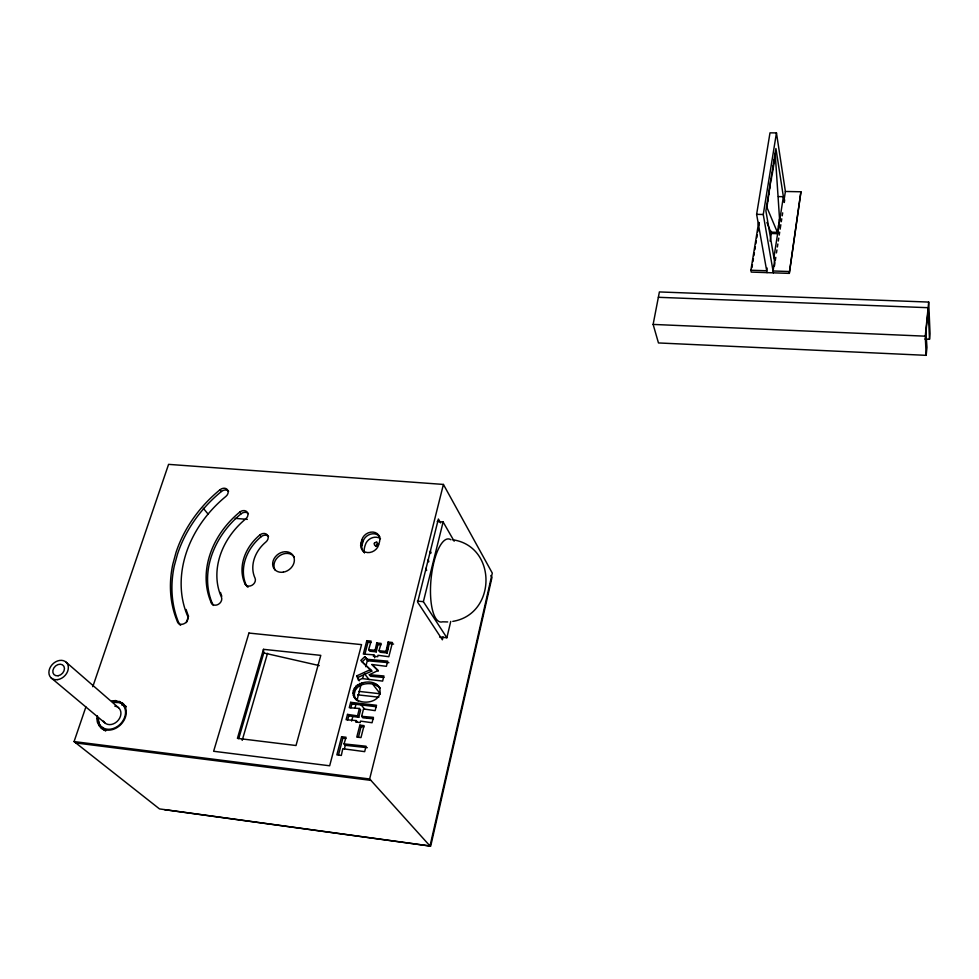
<?xml version="1.0" encoding="UTF-8"?>
<svg xmlns="http://www.w3.org/2000/svg" width="979" height="979" viewBox="0 0 979 979"><rect width="100%" height="100%" fill="white"/><g stroke="black" fill="none" stroke-linecap="round" stroke-linejoin="round"><path stroke-width="1.47" d="M924.922 339.077L929.499 339.285L930.05 333.741L928.692 302.07L659.393 291.938L653.128 324.416L658.463 342.944L926.171 355.34L926.966 347.41L925.926 332.334L928.214 309.621M926.171 355.34L925.265 336.176L928.692 302.07M101.07 727.789L105.756 730.872C99.944 728.498 95.624 722.208 97.374 715.845M758.664 222.417L750.881 270.241L751.236 272.089L789.294 273.374L800.932 191.774L785.391 191.468L776.457 132.911L769.996 132.85L756.62 214.34L767.034 272.615M789.294 273.374L800.932 191.774M355.316 698.725C349.417 684.223 372.424 678.875 380.231 688.457C372.571 674.201 342.858 685.998 356.784 700.315L354.092 697.232M775.172 153.165L779.529 218.745L777.632 233.675L771.33 233.504L766.912 222.478M773.899 257.685L783.384 196.706L778.403 196.595M774.536 261.43L773.055 270.975L789.001 271.513M783.983 200.56L785.391 191.468M774.426 266.019L774.854 263.29L765.896 210.803L775.931 148.514L784.277 202.482L784.681 199.875M775.319 260.328L775.772 257.355M776.457 252.912L776.922 249.939M777.387 246.977L777.84 244.004M778.305 241.042L778.758 238.081M779.223 235.107L779.676 232.145M780.141 229.172L780.826 224.729M781.291 221.756L781.756 218.794M782.209 215.821L782.674 212.859M767.132 268.038L766.704 270.767L750.881 270.241M770.118 241.14L771.525 232.231M771.464 232.61L771.244 231.277L771.097 232.17L777.412 232.341L766.912 207.389L770.889 179.769M775.405 154.609L772.309 173.834L772.076 172.39M751.958 267.61L752.447 264.624M752.937 261.638L753.414 258.652M753.903 255.666L754.393 252.68M754.87 249.694L755.36 246.708M755.849 243.722L756.326 240.736M756.816 237.738L757.305 234.752M757.795 231.766L758.272 228.78M758.762 225.794L759.251 222.808M773.373 272.835L763.265 214.499L776.457 132.911M359.856 725.145L356.772 737.101L360.982 737.579L364.041 725.623L359.856 725.145L361.092 726.602L363.882 726.92M361.092 726.602L358.387 737.395M388.112 642.04L389.263 643.619L387.158 652.993L385.995 651.427L388.112 642.04L392.457 642.505L388.822 656.725L377.967 655.281L377.759 656.701L373.354 656.248L373.831 654.853L363.319 654.082L366.807 640.682L371.139 641.123L368.667 649.652L369.854 651.219L376.266 651.867L377.918 644.549L376.756 642.97L375.092 650.301L376.266 651.867M85.895 706.924L74.074 741.568L159.491 808.911L430.014 845.991L492.302 573.107L443.414 484.434L168.584 464.364L92.785 686.707M443.059 636.839L442.361 639.776L417.641 602.183L438.372 519.029L440.623 522.921M439.608 637.035L446.865 637.757L450.744 621.408M446.865 637.757L423.381 601.669L443.12 521.954L437.209 521.489M430.014 845.991L369.646 778.978L443.414 484.434M373.501 718.819L362.866 717.815L361.643 716.347L363.515 708.955L375.128 710.644L376.523 705.272L350.666 702.322L349.27 707.707L359.403 708.478L360.639 709.959L358.755 717.338L348.781 715.857L347.521 714.389L346.101 719.724L356.234 720.581L357.47 722.049M358.755 717.338L357.519 715.869L359.403 708.478M350.861 707.841L351.902 703.815L350.666 702.322M387.158 652.993L380.158 652.271L378.983 650.705L381.137 643.423L376.756 642.97M364.861 654.302L367.994 642.261L366.807 640.682M344.351 748.947L345.489 744.542M351.608 721.046L352.758 716.64M355.047 707.829L355.818 704.892M356.956 700.487L361.165 684.333M362.695 678.459L363.454 675.522M365.742 666.711L367.272 660.837L366.452 658.169M341.622 736.722L336.849 754.87L341.316 755.433L342.785 748.715L364.665 751.652L366.06 746.231L344.045 743.905L346.04 737.236L341.622 736.722L342.895 738.154L345.832 738.496M338.501 754.882L342.895 738.154M347.716 719.859L348.781 715.857M360.933 543.247L361.851 539.833A9.631 8.04 -33.7 0 1 373.023 532.074A9.631 8.04 -33.7 0 1 379.619 541.326L378.702 544.752A9.643 8.065 -33.9 0 1 367.517 552.572A9.643 8.065 -33.9 0 1 360.933 543.247L362.083 544.948A9.631 8.052 -33.9 0 0 364.518 552.731M362.083 544.948L363.013 541.546A9.619 8.04 -33.7 0 1 370.588 534.155A9.619 8.04 -33.7 0 1 379.742 536.798M238.717 738.668L263.767 652.956L263.486 649.334L320.782 655.367L296.013 745.521L237.42 738.362L263.486 649.334M242.192 740.357L267.536 653.299M248.935 633.058L213.63 751.272L329.666 765.786L361.545 644.623L248.935 633.058M186.414 622.595L188.249 616.819M374.541 657.802L375.018 656.407L373.831 654.853M356.234 720.581L355.658 722.025L360.296 722.563L360.492 721.095L372.057 722.747L373.44 717.374L361.643 716.347M388.883 662.697L368.177 660.825L364.763 656.652L360.81 660.446L371.812 671.068L358.008 677.382L356.784 675.853L370.613 669.526M362.01 662L365.962 658.218L364.763 656.652M383.903 677.48L370.515 676.244L369.316 674.715L378.163 670.468L371.947 664.508L386.387 666.332L387.721 661.143L366.978 659.271L368.177 660.825M452.775 621.384C496.842 614.237 497.344 546.049 452.531 539.735M115.669 700.597L111.9 700.903L113.552 702.347L120.821 702.726L126.12 706.85L122.179 702.922L115.669 700.597L117.321 702.041M376.242 706.74L351.902 703.815M756.62 214.34L763.265 214.499M447.697 621.946L442.569 621.812A41.742 13.694 -84.5 0 1 431.127 578.344A41.742 13.694 -84.5 0 1 450.94 539.759M658.365 297.298L928.129 307.7L929.499 339.285M653.128 324.416L925.265 336.176M367.296 747.65L345.318 745.325L344.045 743.905M235.193 518.368L247.32 519.359M417.348 601.106L423.381 601.669M368.667 649.652L375.092 650.301M367.994 642.261L370.87 642.554M377.918 644.549L380.843 644.855M378.983 650.705L385.995 651.427M389.263 643.619L393.595 644.084M358.914 691.407L380.133 693.756M357.69 694.833L378.824 697.195M369.316 674.715L383.952 675.975L382.63 681.103L361.961 678.557L358.522 680.454L356.784 675.853M357.519 715.869L347.521 714.389M74.074 741.568L369.646 778.978M75.824 742.951L370.894 780.361M164.46 809.657L430.699 846.15L491.96 577.488L490.858 575.505M104.08 729.477C117.015 733.663 131.37 717.57 124.48 705.418M263.767 652.956L319.252 665.598M355.548 698.81C364.396 706.312 384.845 700.646 379.057 686.94M378.555 544.324L376.793 544.177L375.728 546.404M363.16 662.942L371.812 671.068M98.793 725.255L102.758 729.196M97.398 722.061L99.099 723.469L100.482 726.663M51.104 677.86L104.741 722.783M96.982 718.415L98.671 719.822M66.119 662.183L118.716 707.866M122.179 702.922L123.831 704.366M119.181 701.282L120.821 702.726M378.31 671.019L371.947 664.508M220.03 489.72A121.69 99.723 -37.2 0 0 176.036 552.376L172.806 564.283A121.69 99.723 -37.2 0 0 177.517 621.898L179.708 624.529A5.886 4.724 -41.4 0 0 180.662 625.312M211.305 602.819A5.862 4.736 -40.1 0 0 218.329 604.349A5.862 4.736 -40.1 0 0 221.413 597.104A71.43 58.507 -37.1 0 1 245.68 518.931A5.666 4.528 -36.3 0 0 247.051 511.931A5.666 4.528 -36.3 0 0 239.696 512.115A83.019 68.004 -37.1 0 0 211.305 602.819L212.737 604.41A5.85 4.736 -40.1 0 0 213.422 605.45M244.958 583.778A5.825 4.736 -38.6 0 0 252.007 585.283A5.825 4.736 -38.6 0 0 255.017 578.087A32.809 26.874 -37.1 0 1 265.921 541.974A5.727 4.638 -36.7 0 0 267.267 534.84A5.727 4.638 -36.7 0 0 259.802 534.999A44.398 36.358 -37.1 0 0 244.958 583.778L246.329 585.418A5.813 4.736 -38.7 0 0 248.005 587.204M353.089 702.861L354.325 704.354M366.06 716.897L367.284 718.366M353.248 695.335L354.484 696.84M357.127 699.838L358.351 701.331M360.749 704.403L364.604 709.09M353.015 693.132L354.251 694.625M353.419 690.611L354.643 692.116M203.302 508.26L208.135 514.159M354.337 688.188L355.561 689.693M355.658 686.169L356.882 687.686M357.396 684.578L358.62 686.095M359.55 683.415L360.761 684.933M361.545 682.791L362.768 684.321M228.645 491.274A5.593 4.418 -36 0 0 221.413 491.482L220.042 489.745A5.605 4.43 -36 0 1 227.299 489.537A5.605 4.43 -36 0 1 225.892 496.414A110.089 90.203 -37.2 0 0 187.674 616.183A5.898 4.736 -41.4 0 1 185.166 623.072A5.898 4.736 -41.4 0 1 178.202 622.962L177.517 621.898M364.482 673.723L369.132 679.646M372.852 684.37L380.293 693.842M375.997 684.382L377.196 685.9M239.696 512.115L241.042 513.84A5.654 4.528 -36.4 0 1 248.385 513.645M377.576 685.373L378.763 686.891M259.802 534.999L261.124 536.7A5.715 4.626 -36.7 0 1 268.564 536.529M386.901 647.902L388.051 649.469M361.851 539.833L363.013 541.546M426.134 568.138L426.563 570.537L425.828 569.362M428.3 559.462L428.716 561.86L427.994 560.673M430.148 552.034L430.87 553.221L430.442 550.822M443.12 521.954L454.17 541.216M358.008 677.382L359.305 680.833M766.826 205.039L767.071 206.471M766.679 205.969L766.912 207.389M767.891 198.456L768.123 199.875M767.732 199.373L767.977 200.805M768.943 191.896L769.176 193.328M768.796 192.814L769.029 194.246M769.996 185.361L770.228 186.793M777.546 231.448L777.767 232.782M769.849 186.279L770.081 187.711M771.036 178.863L771.268 180.307L771.941 173.295M778.538 225.084L778.758 226.418M778.403 225.978L778.623 227.312M779.529 218.745L779.749 220.091M779.394 219.626L779.614 220.973M773.116 165.953L773.349 167.397M772.969 166.846L773.202 168.302M774.156 159.54L774.377 160.997M774.01 160.434L774.23 161.89M775.038 154.046L775.258 155.502M98.818 721.034L99.099 723.469M380.488 538.707A9.582 8.016 -33.8 0 0 365.289 544.936A24.267 20.4 -33.5 0 0 364.078 550.553A9.594 8.04 -34 0 0 364.408 552.694M103.835 729.441A16.239 12.947 -46.2 0 1 102.795 727.373M121.788 705.002A16.239 12.947 -46.2 0 1 126.144 706.569M212.737 604.41A82.86 67.93 -37.2 0 1 241.042 513.84M179.022 623.464A121.469 99.613 -37.2 0 1 174.286 565.923L177.529 554.053A121.457 99.613 -37.2 0 1 221.413 491.482M275.295 570.231A11.552 9.472 -37.1 0 1 279.566 555.778A11.552 9.472 -37.1 0 1 294.287 557.063M188.592 616.403A109.881 90.105 -37.2 0 1 186.12 609.464M221.805 596.248A71.296 58.446 -37.2 0 1 220.495 592.454M246.329 585.418A44.312 36.321 -37.1 0 1 261.124 536.7M112.805 701.625A15.334 12.201 -46.1 0 1 125.508 713.324A15.334 12.201 -46.1 0 1 110.639 729.147A15.334 12.201 -46.1 0 1 98.01 717.374M114.8 706.128A10.218 8.138 -46.1 0 1 118.581 719.846A10.218 8.138 -46.1 0 1 103.431 721.095M374.382 543.137L374.296 543.7A2.717 2.68 61.3 0 0 374.773 545.376L376.071 546.245L377.27 545.584A2.717 2.252 84 0 0 377.821 543.994L376.67 541.828L374.382 543.137M283.335 572.152A11.577 9.484 -37.1 0 0 293.002 555.387A11.577 9.484 -37.1 0 0 274.193 558.495A11.577 9.484 -37.1 0 0 283.335 572.152M58.14 675.755A6.51 5.054 -44.7 0 0 63.904 666.307A6.51 5.054 -44.7 0 0 53.833 667.996A6.51 5.054 -44.7 0 0 58.14 675.755M57.724 679.622A10.855 8.419 -44.7 0 0 67.465 663.921A10.855 8.419 -44.7 0 0 50.688 666.577A10.855 8.419 -44.7 0 0 57.724 679.622"/></g></svg>
